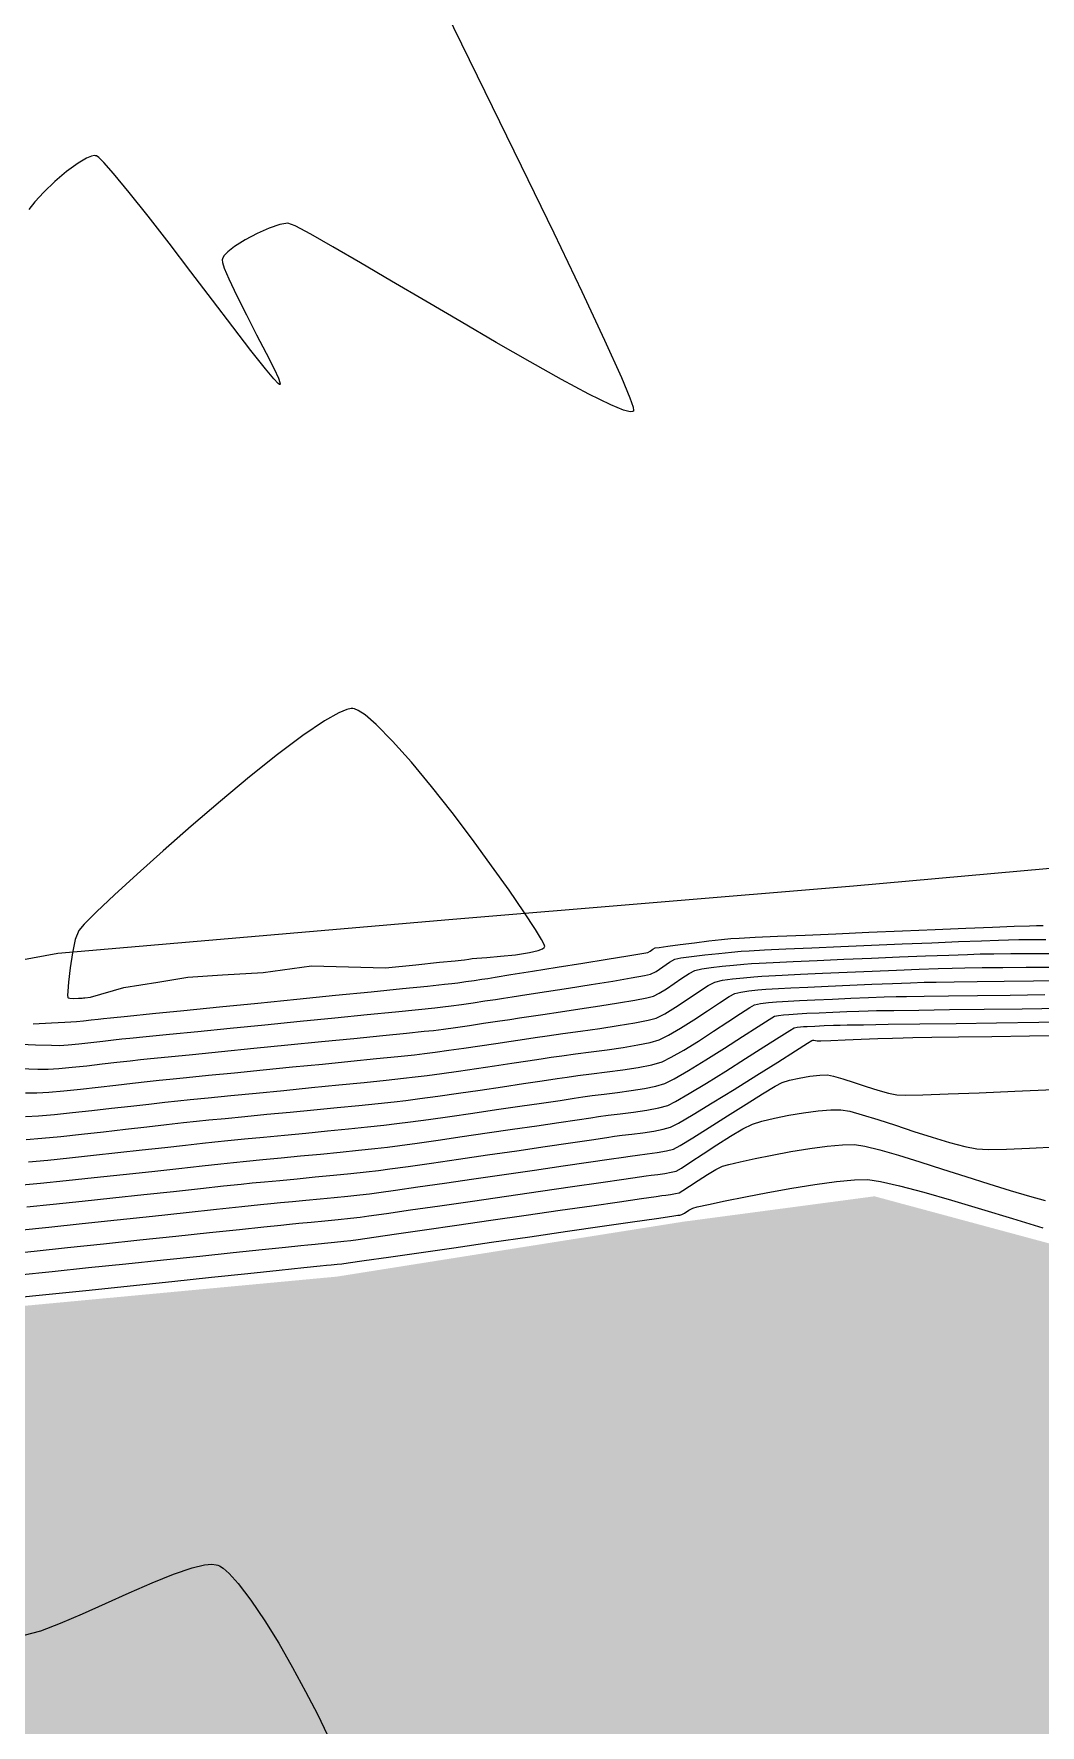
# Model space of a CAD drawing. Header units: metres. Extents: x 708941 to 724052, y 5405153 to 5413472.
# Drawn here: x 709247.4 to 709307.9, y 5411970.1 to 5412071.8 of the extents above; entities that cross this region are included whole.
import ezdxf

# ---------------------------------------------------------------- set-up
doc = ezdxf.new("R2010")
doc.units = ezdxf.units.M
doc.header["$LTSCALE"] = 12.7
doc.header["$MEASUREMENT"] = 0
for name, color, linetype in [('CONT-MJR1', 252, 'Continuous'), ('CONT-MNR1', 251, 'Continuous'), ('contornos2', 7, 'Continuous'), ('rio', 251, 'Continuous')]:
    doc.layers.add(name, color=color, linetype=linetype)

msp = doc.modelspace()

# ---------------------------------------------------------------- hatches: boundary and pattern name
at = {"layer": 'rio'}
h = msp.add_hatch(dxfattribs=at)
h.set_pattern_fill('MUDST', color=256, scale=15, style=0)
h.paths.add_polyline_path([(709010.72, 5411936.38), (709004.98, 5411946.45), (709001.25, 5411958.08), (708996.13, 5411975.99), (709012.7, 5411962.98), (709030.78, 5411956.49), (709044.53, 5411951.18), (709074.83, 5411950.28), (709089.61, 5411951.82), (709102.43, 5411952.02), (709123.56, 5411954.63), (709134.73, 5411956.95), (709145.4, 5411956.95), (709168.41, 5411955.62), (709183.3, 5411955.53), (709187.67, 5411955.43), (709193.87, 5411958.4), (709194.56, 5411957.99), (709200.68, 5411965.39), (709203.1, 5411977.2), (709205.58, 5411984.02), (709211.33, 5411990.28), (709223.71, 5411994.78), (709231.07, 5411997.27), (709241.21, 5411994.8), (709265.58, 5411997.08), (709286.39, 5412000.38), (709297.9, 5412001.91), (709315.21, 5411997.24), (709326.72, 5411992.03), (709345.09, 5411985.93), (709355.27, 5411979.45), (709376.46, 5411975.37), (709391.72, 5411975.3), (709413.08, 5411978.61), (709438.83, 5411980.92), (709461.63, 5411986.21), (709475.6, 5411989.01), (709492.86, 5411992.74), (709503.45, 5411993.79), (709515.24, 5411993.79), (709532.63, 5411987.71), (709547.37, 5411983.51), (709564.71, 5411977.95), (709575.63, 5411973.62), (709587.68, 5411967.04), (709601.87, 5411958.6), (709607.56, 5411954.31), (709621.49, 5411940.03), (709647.9, 5411909.14), (709660.4, 5411897.76), (709669.81, 5411887.81), (709676.49, 5411876.15), (709682.2, 5411869.04), (709705.75, 5411878.05), (709736, 5411893.04), (709750.64, 5411899.41), (709758.05, 5411906.33), (709764.85, 5411916.27), (709770.13, 5411926.57), (709778.25, 5411949.25), (709785.66, 5411970.64), (709786.5, 5411979.16), (709785.1, 5411992.95), (709785.1, 5412008.74), (709787.55, 5412022.89), (709795.83, 5412039.06), (709803.3, 5412045.65), (709812.9, 5412054.28), (709814.49, 5412059.03), (709815.9, 5412060.78), (709822.13, 5412063.75), (709825.31, 5412072.01), (709847.55, 5412106.6), (709866.9, 5412128.06), (709875.05, 5412136.05), (709882.93, 5412155.32), (709888.97, 5412168.35), (709893.2, 5412182.51), (709907.24, 5412209.92), (709938.47, 5412236.97), (709971.6, 5412250.13), (709991.71, 5412252.94), (710005.1, 5412261.1), (710014.56, 5412263.33), (710040.82, 5412267.64), (710057.91, 5412266.41), (710076.56, 5412261.93), (710102.9, 5412255.3), (710112.79, 5412247.31), (710119.45, 5412240.72), (710131.28, 5412231.78), (710145.37, 5412209.63), (710149.4, 5412194.25), (710150.27, 5412166.43), (710139.83, 5412142.28), (710130.23, 5412129.69), (710126.33, 5412121.71), (710117.73, 5412100.96), (710114.13, 5412096.47), (710111.94, 5412085.44), (710111.94, 5412063.54), (710117.58, 5412054.18), (710137.74, 5412018.92), (710146.76, 5412008.05), (710171.4, 5411997.24), (710179.97, 5411993.95), (710184.25, 5412001.58), (710190.69, 5412018), (710194.77, 5412034.37), (710197.31, 5412050.49), (710197.31, 5412064.26), (710199.32, 5412079.72), (710201.37, 5412092.19), (710205.73, 5412098.48), (710214.95, 5412120.36), (710219.48, 5412128.98), (710230.13, 5412139.36), (710235.6, 5412142.44), (710241.85, 5412140.68), (710250.27, 5412138.84), (710280.27, 5412139.46), (710296.04, 5412143.18), (710311.35, 5412143.18), (710329.27, 5412144.22), (710333.88, 5412147.83), (710359.32, 5412147.31), (710368.97, 5412148.45), (710370.82, 5412151.38), (710390.46, 5412160.63), (710398.15, 5412171.03), (710408.65, 5412192.1), (710415.95, 5412204.58), (710425.69, 5412246.2), (710427.89, 5412275.36), (710429.04, 5412328.01), (710428.04, 5412335.01), (710422.46, 5412340.84), (710414.39, 5412351.33), (710395.98, 5412353.91), (710387.66, 5412360.04), (710378.34, 5412372.12), (710377.12, 5412383.36), (710377.12, 5412396.81), (710371.6, 5412397.8), (710368.77, 5412410.55), (710362.93, 5412436.03), (710362.93, 5412455.01), (710369.68, 5412482.49), (710374.05, 5412500.93), (710382.11, 5412513.13), (710396.48, 5412526.77), (710413.79, 5412540.1), (710438.62, 5412552.3), (710472.36, 5412570.37), (710507.51, 5412590.61), (710519.7, 5412579.46), (710499.92, 5412572.63), (710480.98, 5412561.98), (710445.54, 5412543.55), (710413.79, 5412532.5), (710411.05, 5412528.12), (710405.76, 5412520.43), (710394.25, 5412506.93), (710388.85, 5412494.92), (710386.47, 5412476.01), (710382.71, 5412446.17), (710388.72, 5412397.62), (710394.97, 5412383.05), (710398.02, 5412368.11), (710411.09, 5412363.15), (710426.51, 5412356), (710442.45, 5412348.49), (710447.05, 5412337.14), (710447.05, 5412315.92), (710441.78, 5412260.07), (710441.78, 5412194.92), (710437.48, 5412190.86), (710437.48, 5412179.96), (710422.82, 5412173.29), (710418.74, 5412164.82), (710409.45, 5412149.84), (710394.78, 5412136.49), (710379.86, 5412129.78), (710371.88, 5412127.03), (710311.73, 5412127.03), (710308.89, 5412124), (710254.14, 5412121.42), (710236.99, 5412126.6), (710229.16, 5412118.66), (710218.68, 5412095.96), (710213.59, 5412055.1), (710203.57, 5412019.88), (710201.34, 5412006.55), (710198.59, 5411993.54), (710194.4, 5411986.49), (710188.54, 5411983.77), (710175.67, 5411983.77), (710136.96, 5411996.55), (710120.35, 5412009.39), (710098.73, 5412043.32), (710098.73, 5412061.02), (710096.67, 5412091.87), (710100.83, 5412110.83), (710110.63, 5412117.13), (710123.77, 5412149.24), (710130.92, 5412166.36), (710128.79, 5412197.14), (710123.8, 5412211.38), (710113.15, 5412223.6), (710085.02, 5412238.46), (710058.13, 5412249.84), (710029.73, 5412249.84), (710015.06, 5412246.32), (710001.6, 5412242.56), (709992.04, 5412242.56), (709972.27, 5412238.6), (709963.64, 5412235.76), (709954.26, 5412232.26), (709954.26, 5412228.55), (709945.86, 5412220.35), (709925.83, 5412192.24), (709917.05, 5412177.32), (709899.37, 5412144.55), (709894.3, 5412133.07), (709891.48, 5412127.42), (709886.71, 5412118.47), (709886.71, 5412100.95), (709884.61, 5412095.01), (709863.2, 5412086.46), (709839.07, 5412054.84), (709818.25, 5412032.92), (709804.19, 5412017.18), (709804.19, 5411995.52), (709809.04, 5411990.11), (709796.13, 5411953.84), (709781.68, 5411916.41), (709768.27, 5411889.66), (709746.93, 5411879.08), (709713.1, 5411863.01), (709689.29, 5411855.41), (709697.02, 5411835.95), (709708.2, 5411825.46), (709725.86, 5411817.9), (709778.24, 5411813.93), (709792.75, 5411813.93), (709806.43, 5411818.64), (709820.66, 5411821.87), (709831.69, 5411824.63), (709853.8, 5411835.25), (709879.02, 5411846.88), (709921.68, 5411861.15), (709947.96, 5411871.32), (709969.09, 5411879.92), (709979.29, 5411886.02), (709982.27, 5411909.39), (709987.23, 5411923.13), (709997.03, 5411933.25), (710000.38, 5411927.93), (710000.38, 5411906.72), (709997.04, 5411893.11), (709991.96, 5411879.15), (709967.58, 5411866.46), (709951.2, 5411859.77), (709918.84, 5411852.05), (709894.39, 5411845.25), (709864.94, 5411830.28), (709840.16, 5411819.17), (709812.7, 5411811), (709801.26, 5411807.45), (709779.31, 5411803.47), (709766.14, 5411803.47), (709756.94, 5411797.7), (709737.23, 5411795.78), (709715.18, 5411796.68), (709708.1, 5411801.85), (709698.23, 5411815.71), (709693.86, 5411826.48), (709676.55, 5411857.93), (709667.66, 5411869.47), (709661.18, 5411881.7), (709649.81, 5411896.98), (709627.11, 5411919.87), (709613.01, 5411936.78), (709604.72, 5411946.98), (709591.67, 5411954.52), (709575.87, 5411964.64), (709557.6, 5411970.47), (709551.42, 5411973.23), (709538.02, 5411976.43), (709518.15, 5411979.68), (709504.01, 5411982), (709494.29, 5411985.04), (709479.8, 5411980.64), (709442.42, 5411967.64), (709425.43, 5411960.31), (709402.9, 5411951.24), (709383.6, 5411945.23), (709362.15, 5411938.26), (709331.55, 5411930.11), (709320.42, 5411924.96), (709306.56, 5411912.14), (709285.88, 5411895.62), (709279.31, 5411870.27), (709273.83, 5411857.41), (709264.69, 5411829.66), (709254.13, 5411801.64), (709246.31, 5411791.25), (709237.29, 5411777.87), (709219.52, 5411767.13), (709208.6, 5411765.29), (709203.92, 5411751.48), (709203.91, 5411735.92), (709205.94, 5411719.08), (709203.34, 5411708.78), (709199.33, 5411696.28), (709197.39, 5411684.19), (709189.35, 5411661.06), (709186.31, 5411649.66), (709173.04, 5411639.59), (709167.53, 5411621.08), (709166.78, 5411600.74), (709164.06, 5411585.63), (709162.73, 5411558.53), (709162.73, 5411546.6), (709165.95, 5411526.5), (709173.44, 5411512.03), (709050.6, 5411667.95), (709021.23, 5411751.02), (709026.33, 5411756.01), (709028.1, 5411762.18), (709028.65, 5411783.35), (709023.38, 5411795.31), (709011.24, 5411823.29), (709005.01, 5411832.77), (709001.76, 5411870.86)])

# ---------------------------------------------------------------- linework, layer by layer
at = {"layer": 'CONT-MJR1', "flags": 128}
for points, elevation in [([(709246.16, 5412011.07), (709247.47, 5412011.02), (709248.43, 5412010.99), (709248.92, 5412010.98), (709249.43, 5412011.01), (709250.08, 5412011.07), (709250.8, 5412011.15), (709251.52, 5412011.24), (709252.17, 5412011.32), (709252.67, 5412011.37), (709253.15, 5412011.42), (709254.13, 5412011.52), (709255.52, 5412011.65), (709257.23, 5412011.82), (709259.18, 5412012.02), (709261.26, 5412012.22), (709263.38, 5412012.44), (709265.46, 5412012.64), (709267.4, 5412012.84), (709269.11, 5412013.01), (709270.5, 5412013.15), (709271.48, 5412013.25), (709271.95, 5412013.3), (709272.45, 5412013.36), (709273.08, 5412013.45), (709273.78, 5412013.55), (709274.48, 5412013.66), (709275.12, 5412013.75), (709275.61, 5412013.83), (709276.12, 5412013.9), (709277.01, 5412014.04), (709278.18, 5412014.22), (709279.51, 5412014.43), (709280.88, 5412014.65), (709282.17, 5412014.85), (709283.28, 5412015.04), (709284.07, 5412015.18), (709284.44, 5412015.26), (709284.77, 5412015.43), (709285.17, 5412015.71), (709285.58, 5412015.99), (709285.91, 5412016.16), (709286.27, 5412016.24), (709286.9, 5412016.33), (709287.7, 5412016.43), (709288.54, 5412016.52), (709289.31, 5412016.6), (709289.89, 5412016.65), (709290.36, 5412016.68), (709291.29, 5412016.73), (709292.57, 5412016.79), (709294.13, 5412016.86), (709295.87, 5412016.93), (709297.72, 5412017.01), (709299.57, 5412017.09), (709301.35, 5412017.16), (709302.96, 5412017.23), (709304.33, 5412017.28), (709305.35, 5412017.32), (709305.95, 5412017.34), (709306.57, 5412017.35), (709307.34, 5412017.36), (709308.21, 5412017.36)], 240), ([(709247.06, 5412003.98), (709248.21, 5412004.09), (709249.52, 5412004.22), (709250.95, 5412004.38), (709252.42, 5412004.54), (709253.88, 5412004.7), (709255.25, 5412004.85), (709256.48, 5412004.99), (709257.51, 5412005.1), (709258.26, 5412005.18), (709259.04, 5412005.26), (709260.03, 5412005.36), (709261.18, 5412005.47), (709262.43, 5412005.59), (709263.73, 5412005.71), (709265.03, 5412005.84), (709266.28, 5412005.97), (709267.42, 5412006.08), (709268.41, 5412006.19), (709269.19, 5412006.28), (709270.01, 5412006.38), (709271.09, 5412006.53), (709272.37, 5412006.71), (709273.76, 5412006.91), (709275.19, 5412007.12), (709276.59, 5412007.33), (709277.89, 5412007.52), (709279, 5412007.68), (709279.85, 5412007.81), (709280.37, 5412007.89), (709280.93, 5412007.97), (709281.65, 5412008.06), (709282.45, 5412008.16), (709283.28, 5412008.27), (709284.07, 5412008.39), (709284.76, 5412008.53), (709285.3, 5412008.69), (709285.87, 5412008.97), (709286.73, 5412009.47), (709287.77, 5412010.11), (709288.89, 5412010.82), (709289.97, 5412011.52), (709290.91, 5412012.12), (709291.58, 5412012.55), (709291.89, 5412012.74), (709292.13, 5412012.79), (709292.44, 5412012.83), (709292.76, 5412012.85), (709293.01, 5412012.87), (709293.28, 5412012.89), (709293.83, 5412012.92), (709294.57, 5412012.95), (709295.4, 5412012.99), (709296.23, 5412013.02), (709296.97, 5412013.05), (709297.52, 5412013.07), (709298.03, 5412013.08), (709299.07, 5412013.09), (709300.56, 5412013.11), (709302.4, 5412013.14), (709304.5, 5412013.16), (709306.78, 5412013.19), (709309.15, 5412013.23)], 235), ([(709246.49, 5411997.18), (709248.48, 5411997.39), (709250.65, 5411997.62), (709252.91, 5411997.85), (709255.17, 5411998.09), (709257.35, 5411998.32), (709259.36, 5411998.53), (709261.1, 5411998.71), (709262.49, 5411998.86), (709263.43, 5411998.95), (709263.85, 5411999), (709264.28, 5411999.04), (709264.84, 5411999.09), (709265.44, 5411999.15), (709266, 5411999.21), (709266.43, 5411999.26), (709266.86, 5411999.31), (709267.8, 5411999.45), (709269.17, 5411999.65), (709270.86, 5411999.89), (709272.79, 5412000.17), (709274.85, 5412000.47), (709276.96, 5412000.77), (709279.01, 5412001.07), (709280.92, 5412001.34), (709282.57, 5412001.58), (709283.89, 5412001.77), (709284.77, 5412001.9), (709285.12, 5412001.95), (709285.35, 5412001.98), (709285.65, 5412002.02), (709285.94, 5412002.07), (709286.16, 5412002.12), (709286.38, 5412002.25), (709286.79, 5412002.52), (709287.31, 5412002.87), (709287.86, 5412003.22), (709288.37, 5412003.53), (709288.77, 5412003.72), (709289.15, 5412003.83), (709289.82, 5412003.99), (709290.72, 5412004.19), (709291.76, 5412004.39), (709292.88, 5412004.6), (709294.01, 5412004.78), (709295.06, 5412004.92), (709295.98, 5412005.01), (709296.69, 5412005.02), (709297.32, 5412004.92), (709298.23, 5412004.7), (709299.34, 5412004.38), (709300.62, 5412003.98), (709301.98, 5412003.55), (709303.39, 5412003.1), (709304.77, 5412002.66), (709306.06, 5412002.25), (709307.22, 5412001.91), (709308.17, 5412001.66)], 230)]:
    msp.add_lwpolyline(points, dxfattribs=dict(at, elevation=elevation))
at = {"layer": 'CONT-MNR1', "flags": 128}
for points, elevation in [([(709272.13, 5412073.13), (709274.49, 5412068.34), (709276.67, 5412063.88), (709278.63, 5412059.84), (709280.31, 5412056.31), (709281.68, 5412053.39), (709282.69, 5412051.15), (709283.19, 5412049.92), (709283.39, 5412049.36), (709283.42, 5412049.16), (709283.41, 5412049.12), (709283.36, 5412049.1), (709283.21, 5412049.09), (709282.82, 5412049.19), (709282.05, 5412049.5), (709280.73, 5412050.15), (709279.09, 5412051.03), (709277.21, 5412052.08), (709275.17, 5412053.25), (709273.05, 5412054.49), (709270.93, 5412055.74), (709268.88, 5412056.94), (709267, 5412058.05), (709265.35, 5412059.01), (709264.02, 5412059.76), (709263.09, 5412060.26), (709262.64, 5412060.43), (709262.16, 5412060.35), (709261.52, 5412060.13), (709260.8, 5412059.81), (709260.08, 5412059.42), (709259.44, 5412059.02), (709259.03, 5412058.7), (709258.82, 5412058.48), (709258.74, 5412058.35), (709258.71, 5412058.29), (709258.7, 5412058.23), (709258.72, 5412058.07), (709258.82, 5412057.72), (709259.09, 5412057.08), (709259.57, 5412056.06), (709260.15, 5412054.91), (709260.76, 5412053.72), (709261.34, 5412052.61), (709261.81, 5412051.67), (709262.07, 5412051.11), (709262.16, 5412050.84), (709262.17, 5412050.74), (709262.16, 5412050.72), (709262.14, 5412050.72), (709262.05, 5412050.79), (709261.8, 5412051.06), (709261.29, 5412051.67), (709260.42, 5412052.78), (709259.34, 5412054.19), (709258.11, 5412055.79), (709256.81, 5412057.5), (709255.5, 5412059.22), (709254.25, 5412060.84), (709253.11, 5412062.27), (709252.16, 5412063.42), (709251.58, 5412064.07), (709251.27, 5412064.37), (709251.13, 5412064.47), (709251.08, 5412064.48), (709251.01, 5412064.49), (709250.84, 5412064.45), (709250.53, 5412064.33), (709250.03, 5412064.04), (709249.34, 5412063.54), (709248.63, 5412062.93), (709247.97, 5412062.3), (709247.43, 5412061.72), (709247.08, 5412061.24)], 241), ([(709247.34, 5412012.29), (709248.44, 5412012.34), (709249.23, 5412012.39), (709249.6, 5412012.41), (709249.93, 5412012.43), (709250.35, 5412012.47), (709250.81, 5412012.52), (709251.23, 5412012.57), (709251.56, 5412012.61), (709251.99, 5412012.65), (709253.01, 5412012.75), (709254.51, 5412012.9), (709256.38, 5412013.09), (709258.53, 5412013.3), (709260.83, 5412013.53), (709263.19, 5412013.77), (709265.5, 5412014), (709267.65, 5412014.21), (709269.53, 5412014.4), (709271.03, 5412014.55), (709272.06, 5412014.66), (709272.5, 5412014.7), (709272.86, 5412014.75), (709273.33, 5412014.82), (709273.83, 5412014.89), (709274.3, 5412014.96), (709274.66, 5412015.01), (709275.11, 5412015.09), (709276.05, 5412015.24), (709277.34, 5412015.44), (709278.83, 5412015.68), (709280.37, 5412015.93), (709281.83, 5412016.16), (709283.07, 5412016.36), (709283.92, 5412016.51), (709284.27, 5412016.57), (709284.41, 5412016.65), (709284.58, 5412016.77), (709284.72, 5412016.85), (709284.95, 5412016.88), (709285.49, 5412016.96), (709286.23, 5412017.06), (709287.08, 5412017.16), (709287.94, 5412017.27), (709288.7, 5412017.35), (709289.26, 5412017.41), (709289.76, 5412017.44), (709290.73, 5412017.49), (709292.08, 5412017.55), (709293.73, 5412017.62), (709295.58, 5412017.7), (709297.57, 5412017.79), (709299.58, 5412017.87), (709301.55, 5412017.95), (709303.39, 5412018.03), (709305, 5412018.09), (709306.3, 5412018.15), (709307.21, 5412018.18), (709307.63, 5412018.2), (709308.04, 5412018.2)], 241), ([(709246.54, 5412009.59), (709247.61, 5412009.56), (709248.24, 5412009.56), (709248.87, 5412009.59), (709249.67, 5412009.67), (709250.56, 5412009.76), (709251.48, 5412009.87), (709252.37, 5412009.97), (709253.16, 5412010.06), (709253.79, 5412010.13), (709254.38, 5412010.19), (709255.44, 5412010.3), (709256.9, 5412010.44), (709258.65, 5412010.62), (709260.59, 5412010.81), (709262.63, 5412011.01), (709264.66, 5412011.21), (709266.6, 5412011.4), (709268.34, 5412011.58), (709269.78, 5412011.72), (709270.83, 5412011.83), (709271.4, 5412011.89), (709271.99, 5412011.97), (709272.72, 5412012.07), (709273.55, 5412012.19), (709274.41, 5412012.32), (709275.24, 5412012.44), (709275.98, 5412012.55), (709276.56, 5412012.64), (709277.12, 5412012.72), (709277.97, 5412012.85), (709279.03, 5412013.01), (709280.19, 5412013.18), (709281.39, 5412013.37), (709282.51, 5412013.54), (709283.49, 5412013.71), (709284.21, 5412013.84), (709284.61, 5412013.94), (709284.96, 5412014.12), (709285.39, 5412014.39), (709285.86, 5412014.71), (709286.33, 5412015.03), (709286.76, 5412015.3), (709287.11, 5412015.48), (709287.52, 5412015.58), (709288.09, 5412015.66), (709288.75, 5412015.74), (709289.43, 5412015.81), (709290.04, 5412015.86), (709290.51, 5412015.9), (709290.96, 5412015.92), (709291.82, 5412015.97), (709293.01, 5412016.02), (709294.45, 5412016.09), (709296.06, 5412016.16), (709297.73, 5412016.23), (709299.4, 5412016.3), (709300.97, 5412016.36), (709302.36, 5412016.42), (709303.49, 5412016.46), (709304.26, 5412016.49), (709305.07, 5412016.5), (709306.09, 5412016.51), (709307.25, 5412016.52), (709308.49, 5412016.52)], 239), ([(709246.87, 5412008.13), (709247.56, 5412008.13), (709248.28, 5412008.17), (709249.17, 5412008.25), (709250.18, 5412008.35), (709251.24, 5412008.47), (709252.3, 5412008.6), (709253.3, 5412008.71), (709254.19, 5412008.82), (709254.91, 5412008.9), (709255.54, 5412008.96), (709256.55, 5412009.06), (709257.88, 5412009.19), (709259.44, 5412009.34), (709261.15, 5412009.51), (709262.93, 5412009.69), (709264.72, 5412009.86), (709266.42, 5412010.03), (709267.96, 5412010.19), (709269.26, 5412010.32), (709270.25, 5412010.42), (709270.85, 5412010.49), (709271.5, 5412010.57), (709272.31, 5412010.69), (709273.22, 5412010.81), (709274.18, 5412010.95), (709275.15, 5412011.1), (709276.06, 5412011.23), (709276.86, 5412011.35), (709277.51, 5412011.45), (709278.22, 5412011.56), (709279.16, 5412011.69), (709280.24, 5412011.84), (709281.39, 5412012.01), (709282.5, 5412012.18), (709283.5, 5412012.34), (709284.29, 5412012.5), (709284.78, 5412012.63), (709285.3, 5412012.88), (709285.94, 5412013.28), (709286.64, 5412013.75), (709287.32, 5412014.21), (709287.9, 5412014.58), (709288.3, 5412014.79), (709288.76, 5412014.9), (709289.37, 5412014.99), (709290.03, 5412015.05), (709290.65, 5412015.1), (709291.13, 5412015.14), (709291.55, 5412015.17), (709292.35, 5412015.21), (709293.46, 5412015.26), (709294.78, 5412015.32), (709296.25, 5412015.38), (709297.76, 5412015.45), (709299.23, 5412015.51), (709300.58, 5412015.56), (709301.72, 5412015.6), (709302.57, 5412015.63), (709303.34, 5412015.65), (709304.38, 5412015.66), (709305.62, 5412015.67), (709307.01, 5412015.68), (709308.48, 5412015.69)], 238), ([(709246.88, 5412006.71), (709247.66, 5412006.75), (709248.62, 5412006.83), (709249.7, 5412006.94), (709250.86, 5412007.06), (709252.05, 5412007.2), (709253.21, 5412007.34), (709254.29, 5412007.46), (709255.25, 5412007.58), (709256.03, 5412007.66), (709256.77, 5412007.73), (709257.86, 5412007.84), (709259.21, 5412007.97), (709260.74, 5412008.12), (709262.39, 5412008.28), (709264.07, 5412008.45), (709265.71, 5412008.61), (709267.23, 5412008.76), (709268.55, 5412008.9), (709269.6, 5412009.01), (709270.29, 5412009.09), (709271.01, 5412009.18), (709271.89, 5412009.3), (709272.9, 5412009.44), (709273.98, 5412009.6), (709275.06, 5412009.76), (709276.11, 5412009.91), (709277.06, 5412010.05), (709277.87, 5412010.17), (709278.47, 5412010.27), (709279.11, 5412010.36), (709279.94, 5412010.47), (709280.87, 5412010.59), (709281.84, 5412010.72), (709282.8, 5412010.86), (709283.68, 5412011.01), (709284.42, 5412011.16), (709284.95, 5412011.32), (709285.52, 5412011.59), (709286.25, 5412012.02), (709287.05, 5412012.53), (709287.86, 5412013.07), (709288.58, 5412013.55), (709289.16, 5412013.92), (709289.5, 5412014.11), (709289.86, 5412014.19), (709290.35, 5412014.26), (709290.88, 5412014.32), (709291.37, 5412014.36), (709291.76, 5412014.39), (709292.14, 5412014.41), (709292.88, 5412014.45), (709293.9, 5412014.49), (709295.11, 5412014.55), (709296.42, 5412014.6), (709297.74, 5412014.66), (709298.98, 5412014.71), (709300.06, 5412014.75), (709300.89, 5412014.78), (709301.61, 5412014.79), (709302.7, 5412014.81), (709304.08, 5412014.82), (709305.69, 5412014.84), (709307.45, 5412014.86), (709309.27, 5412014.88)], 237), ([(709246.91, 5412005.33), (709247.86, 5412005.4), (709248.99, 5412005.51), (709250.24, 5412005.65), (709251.56, 5412005.79), (709252.89, 5412005.94), (709254.17, 5412006.09), (709255.34, 5412006.22), (709256.36, 5412006.34), (709257.14, 5412006.42), (709257.89, 5412006.5), (709258.88, 5412006.59), (709260.06, 5412006.71), (709261.38, 5412006.84), (709262.78, 5412006.97), (709264.2, 5412007.11), (709265.6, 5412007.25), (709266.9, 5412007.38), (709268.07, 5412007.5), (709269.03, 5412007.6), (709269.74, 5412007.68), (709270.58, 5412007.79), (709271.65, 5412007.94), (709272.89, 5412008.11), (709274.21, 5412008.3), (709275.54, 5412008.5), (709276.8, 5412008.69), (709277.92, 5412008.85), (709278.82, 5412008.99), (709279.42, 5412009.08), (709280.07, 5412009.17), (709280.9, 5412009.27), (709281.83, 5412009.39), (709282.78, 5412009.52), (709283.7, 5412009.66), (709284.51, 5412009.82), (709285.13, 5412010), (709285.69, 5412010.27), (709286.45, 5412010.7), (709287.32, 5412011.24), (709288.22, 5412011.83), (709289.09, 5412012.4), (709289.84, 5412012.9), (709290.4, 5412013.26), (709290.69, 5412013.42), (709291.05, 5412013.5), (709291.53, 5412013.56), (709292.01, 5412013.6), (709292.38, 5412013.63), (709292.72, 5412013.65), (709293.39, 5412013.68), (709294.31, 5412013.72), (709295.37, 5412013.77), (709296.48, 5412013.82), (709297.55, 5412013.86), (709298.49, 5412013.9), (709299.2, 5412013.92), (709299.82, 5412013.93), (709300.89, 5412013.95), (709302.35, 5412013.97), (709304.1, 5412013.99), (709306.06, 5412014.01), (709308.15, 5412014.04)], 236), ([(709246.46, 5412002.57), (709247.77, 5412002.7), (709249.32, 5412002.86), (709251, 5412003.04), (709252.75, 5412003.23), (709254.47, 5412003.41), (709256.08, 5412003.59), (709257.49, 5412003.74), (709258.62, 5412003.87), (709259.38, 5412003.95), (709260.16, 5412004.03), (709261.13, 5412004.12), (709262.23, 5412004.22), (709263.41, 5412004.34), (709264.61, 5412004.45), (709265.79, 5412004.57), (709266.89, 5412004.68), (709267.86, 5412004.78), (709268.64, 5412004.87), (709269.37, 5412004.97), (709270.41, 5412005.11), (709271.68, 5412005.29), (709273.11, 5412005.5), (709274.62, 5412005.72), (709276.15, 5412005.94), (709277.61, 5412006.15), (709278.93, 5412006.35), (709280.04, 5412006.51), (709280.86, 5412006.63), (709281.32, 5412006.7), (709281.89, 5412006.78), (709282.62, 5412006.87), (709283.42, 5412006.97), (709284.22, 5412007.09), (709284.93, 5412007.22), (709285.47, 5412007.38), (709285.95, 5412007.62), (709286.77, 5412008.09), (709287.8, 5412008.72), (709288.96, 5412009.44), (709290.15, 5412010.19), (709291.25, 5412010.89), (709292.18, 5412011.48), (709292.82, 5412011.89), (709293.08, 5412012.05), (709293.25, 5412012.08), (709293.46, 5412012.1), (709293.63, 5412012.12), (709293.86, 5412012.13), (709294.32, 5412012.15), (709294.88, 5412012.18), (709295.43, 5412012.2), (709295.83, 5412012.21), (709296.25, 5412012.22), (709297.25, 5412012.23), (709298.73, 5412012.26), (709300.62, 5412012.28), (709302.81, 5412012.31), (709305.23, 5412012.35), (709307.78, 5412012.38), (709310.38, 5412012.42)], 234), ([(709246.96, 5412001.27), (709248.53, 5412001.43), (709250.28, 5412001.61), (709252.12, 5412001.81), (709253.98, 5412002.01), (709255.77, 5412002.2), (709257.39, 5412002.38), (709258.78, 5412002.53), (709259.84, 5412002.64), (709260.5, 5412002.71), (709261.24, 5412002.78), (709262.16, 5412002.87), (709263.2, 5412002.97), (709264.29, 5412003.08), (709265.39, 5412003.18), (709266.43, 5412003.29), (709267.35, 5412003.38), (709268.09, 5412003.47), (709268.78, 5412003.56), (709269.88, 5412003.71), (709271.28, 5412003.91), (709272.9, 5412004.15), (709274.64, 5412004.4), (709276.41, 5412004.65), (709278.1, 5412004.9), (709279.63, 5412005.13), (709280.9, 5412005.31), (709281.81, 5412005.45), (709282.27, 5412005.52), (709282.73, 5412005.58), (709283.32, 5412005.65), (709283.98, 5412005.73), (709284.63, 5412005.83), (709285.2, 5412005.94), (709285.64, 5412006.06), (709286.12, 5412006.31), (709287, 5412006.82), (709288.15, 5412007.53), (709289.47, 5412008.34), (709290.82, 5412009.19), (709292.09, 5412009.98), (709293.15, 5412010.65), (709293.87, 5412011.11), (709294.14, 5412011.28), (709294.2, 5412011.29), (709294.26, 5412011.3), (709294.35, 5412011.27), (709294.45, 5412011.25), (709294.68, 5412011.26), (709295.28, 5412011.28), (709296.13, 5412011.31), (709297.11, 5412011.35), (709298.1, 5412011.39), (709298.98, 5412011.42), (709299.63, 5412011.44), (709300.2, 5412011.45), (709301.34, 5412011.47), (709302.95, 5412011.49), (709304.95, 5412011.52), (709307.22, 5412011.55), (709309.67, 5412011.59)], 233), ([(709246.5, 5411999.88), (709248.28, 5412000.06), (709250.28, 5412000.27), (709252.39, 5412000.49), (709254.5, 5412000.72), (709256.52, 5412000.93), (709258.35, 5412001.13), (709259.88, 5412001.29), (709261, 5412001.41), (709261.62, 5412001.47), (709262.19, 5412001.53), (709262.91, 5412001.6), (709263.72, 5412001.68), (709264.58, 5412001.76), (709265.43, 5412001.84), (709266.24, 5412001.92), (709266.96, 5412002), (709267.54, 5412002.06), (709268.11, 5412002.14), (709269.11, 5412002.28), (709270.46, 5412002.47), (709272.06, 5412002.7), (709273.82, 5412002.96), (709275.65, 5412003.22), (709277.47, 5412003.49), (709279.19, 5412003.74), (709280.71, 5412003.96), (709281.95, 5412004.14), (709282.82, 5412004.27), (709283.22, 5412004.33), (709283.66, 5412004.39), (709284.23, 5412004.46), (709284.84, 5412004.54), (709285.4, 5412004.64), (709285.82, 5412004.75), (709286.23, 5412004.97), (709286.98, 5412005.43), (709287.97, 5412006.05), (709289.07, 5412006.75), (709290.18, 5412007.45), (709291.17, 5412008.07), (709291.93, 5412008.54), (709292.35, 5412008.76), (709292.79, 5412008.89), (709293.38, 5412009.02), (709294.02, 5412009.13), (709294.61, 5412009.19), (709295.07, 5412009.21), (709295.44, 5412009.14), (709296, 5412008.97), (709296.67, 5412008.76), (709297.4, 5412008.52), (709298.11, 5412008.29), (709298.75, 5412008.11), (709299.25, 5412008.01), (709299.76, 5412008), (709300.81, 5412008.02), (709302.32, 5412008.07), (709304.2, 5412008.14), (709306.34, 5412008.23), (709308.66, 5412008.33)], 232), ([(709245.64, 5411998.44), (709247.39, 5411998.62), (709249.4, 5411998.83), (709251.55, 5411999.06), (709253.75, 5411999.29), (709255.91, 5411999.52), (709257.94, 5411999.73), (709259.73, 5411999.92), (709261.19, 5412000.07), (709262.22, 5412000.18), (709262.73, 5412000.24), (709263.31, 5412000.29), (709264.05, 5412000.36), (709264.86, 5412000.44), (709265.67, 5412000.52), (709266.41, 5412000.6), (709266.98, 5412000.66), (709267.51, 5412000.73), (709268.56, 5412000.88), (709270.01, 5412001.09), (709271.77, 5412001.34), (709273.73, 5412001.62), (709275.78, 5412001.92), (709277.82, 5412002.22), (709279.75, 5412002.5), (709281.45, 5412002.74), (709282.83, 5412002.94), (709283.77, 5412003.08), (709284.17, 5412003.14), (709284.48, 5412003.18), (709284.88, 5412003.23), (709285.3, 5412003.29), (709285.69, 5412003.36), (709285.99, 5412003.43), (709286.3, 5412003.61), (709286.87, 5412003.98), (709287.6, 5412004.47), (709288.42, 5412005.01), (709289.24, 5412005.53), (709289.98, 5412005.97), (709290.56, 5412006.24), (709291.14, 5412006.42), (709291.89, 5412006.61), (709292.75, 5412006.78), (709293.64, 5412006.93), (709294.51, 5412007.04), (709295.28, 5412007.11), (709295.88, 5412007.11), (709296.41, 5412007.02), (709297.17, 5412006.81), (709298.11, 5412006.52), (709299.16, 5412006.18), (709300.27, 5412005.81), (709301.37, 5412005.46), (709302.41, 5412005.14), (709303.33, 5412004.9), (709304.06, 5412004.76), (709304.74, 5412004.73), (709305.83, 5412004.75), (709307.22, 5412004.8), (709308.84, 5412004.88)], 231), ([(709246.12, 5411995.8), (709248.3, 5411996.03), (709250.69, 5411996.27), (709253.17, 5411996.53), (709255.66, 5411996.79), (709258.05, 5411997.04), (709260.23, 5411997.27), (709262.12, 5411997.46), (709263.61, 5411997.62), (709264.59, 5411997.72), (709264.97, 5411997.76), (709265.25, 5411997.79), (709265.6, 5411997.82), (709265.88, 5411997.85), (709266.26, 5411997.91), (709267.23, 5411998.05), (709268.69, 5411998.26), (709270.52, 5411998.52), (709272.62, 5411998.82), (709274.88, 5411999.15), (709277.19, 5411999.48), (709279.45, 5411999.81), (709281.54, 5412000.11), (709283.35, 5412000.37), (709284.79, 5412000.58), (709285.73, 5412000.72), (709286.08, 5412000.77), (709286.21, 5412000.78), (709286.33, 5412000.81), (709286.48, 5412000.9), (709286.75, 5412001.08), (709286.98, 5412001.2), (709287.25, 5412001.27), (709287.93, 5412001.42), (709288.92, 5412001.63), (709290.14, 5412001.87), (709291.5, 5412002.13), (709292.93, 5412002.39), (709294.32, 5412002.62), (709295.61, 5412002.8), (709296.7, 5412002.91), (709297.5, 5412002.93), (709298.26, 5412002.81), (709299.4, 5412002.54), (709300.86, 5412002.16), (709302.53, 5412001.68), (709304.34, 5412001.14), (709306.2, 5412000.58), (709308.02, 5412000.02)], 229), ([(709246.8, 5411975.51), (709247.79, 5411975.79), (709248.97, 5411976.24), (709250.29, 5411976.8), (709251.69, 5411977.42), (709253.1, 5411978.06), (709254.48, 5411978.67), (709255.76, 5411979.18), (709256.88, 5411979.57), (709257.63, 5411979.74), (709258.08, 5411979.78), (709258.33, 5411979.75), (709258.43, 5411979.72), (709258.53, 5411979.68), (709258.75, 5411979.55), (709259.11, 5411979.23), (709259.66, 5411978.63), (709260.42, 5411977.62), (709261.25, 5411976.39), (709262.09, 5411975.03), (709262.92, 5411973.58), (709263.71, 5411972.14), (709264.42, 5411970.76), (709265.03, 5411969.51)], 228)]:
    msp.add_lwpolyline(points, dxfattribs=dict(at, elevation=elevation))
at = {"layer": 'CONT-MNR1', "elevation": 242, "flags": 128}
msp.add_lwpolyline([(709249.41, 5412013.87), (709249.44, 5412013.85), (709249.53, 5412013.83), (709249.75, 5412013.81), (709250.06, 5412013.82), (709250.28, 5412013.83), (709250.36, 5412013.84), (709250.44, 5412013.85), (709250.77, 5412013.88), (709252.78, 5412014.47), (709254.82, 5412014.78), (709256.63, 5412015.08), (709258.71, 5412015.22), (709261.16, 5412015.36), (709264.06, 5412015.76), (709264.06, 5412015.76), (709268.51, 5412015.65), (709268.51, 5412015.65), (709270.33, 5412015.83), (709271.76, 5412015.98), (709272.7, 5412016.07), (709273.05, 5412016.11), (709273.26, 5412016.13), (709273.51, 5412016.17), (709273.71, 5412016.2), (709273.99, 5412016.22), (709274.61, 5412016.27), (709275.43, 5412016.34), (709276.33, 5412016.44), (709277.16, 5412016.57), (709277.68, 5412016.69), (709277.95, 5412016.8), (709278.05, 5412016.87), (709278.07, 5412016.91), (709278.08, 5412016.94), (709278.04, 5412017.05), (709277.88, 5412017.35), (709277.52, 5412017.96), (709276.83, 5412019.01), (709275.94, 5412020.31), (709274.89, 5412021.78), (709273.73, 5412023.36), (709272.51, 5412024.98), (709271.27, 5412026.55), (709270.07, 5412028.01), (709268.94, 5412029.28), (709267.95, 5412030.29), (709267.28, 5412030.86), (709266.87, 5412031.13), (709266.64, 5412031.23), (709266.54, 5412031.25), (709266.44, 5412031.25), (709266.19, 5412031.19), (709265.7, 5412030.99), (709264.85, 5412030.51), (709263.54, 5412029.62), (709262.02, 5412028.47), (709260.34, 5412027.14), (709258.59, 5412025.68), (709256.83, 5412024.17), (709255.14, 5412022.69), (709253.58, 5412021.28), (709252.22, 5412020.03), (709251.14, 5412019.01), (709250.39, 5412018.28), (709250.07, 5412017.9), (709249.86, 5412017.36), (709249.69, 5412016.55), (709249.55, 5412015.65), (709249.45, 5412014.79), (709249.41, 5412014.25), (709249.4, 5412013.98), (709249.41, 5412013.89)], close=True, dxfattribs=at)
at = {"layer": 'contornos2', "color": 30, "elevation": 238.45}
msp.add_lwpolyline([(709067.27, 5411972.62), (709079.62, 5411973.12), (709095.72, 5411971.94), (709126.35, 5411975.47), (709140.17, 5411976.85), (709160.79, 5411977.46), (709179.5, 5411979.92), (709194.24, 5411996.31), (709205.17, 5412005.94), (709211.49, 5412009.7), (709231.83, 5412013.4), (709248.82, 5412016.53), (709272.32, 5412018.56), (709296.64, 5412020.58), (709323.4, 5412022.98), (709336.72, 5412016.71), (709363.71, 5412001.18), (709380.91, 5411998.35)], dxfattribs=at)

doc.saveas('drawing.dxf')
